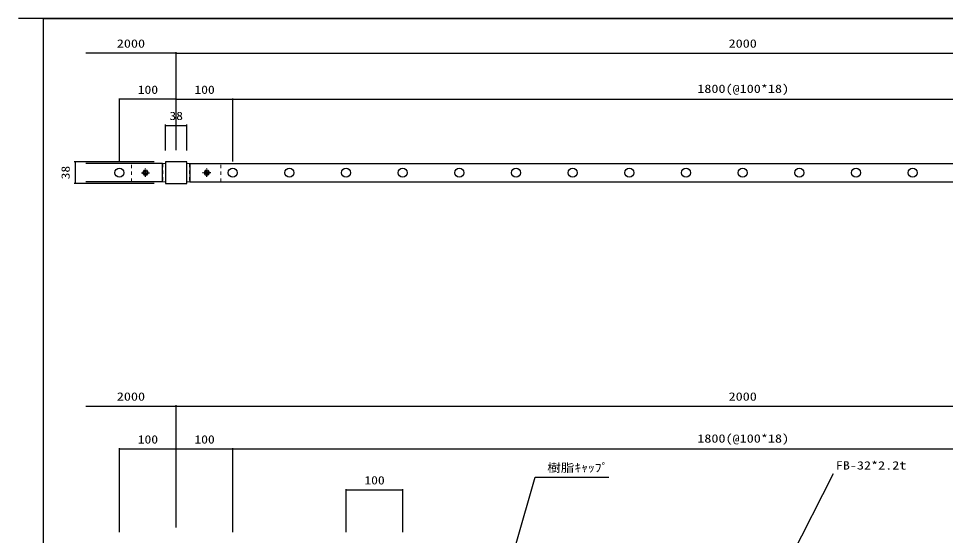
# Model space of a CAD drawing. Units: millimetres, scale not verified. Extents: x -210 to 199, y -148 to 137.
# Drawn here: x -209.9 to -5.4, y 23 to 137 of the extents above; entities that cross this region are included whole.
import ezdxf
from ezdxf.enums import TextEntityAlignment as Align

# ---------------------------------------------------------------- set-up
doc = ezdxf.new("R2010")
doc.units = ezdxf.units.MM
doc.linetypes.add('CHAIN', pattern=[18.5, 12, -1.5, 3.5, -1.5])
doc.linetypes.add('DASHED_SPACED', pattern=[12, 6, -6])
for name, color, linetype, lineweight in [('0-0', 6, 'Continuous', 25), ('0-1_0', 6, 'Continuous', 25), ('0-2_DIM1', 3, 'Continuous', 25), ('0-3_横桟', 2, 'Continuous', 25), ('0-4_文字', 7, 'Continuous', 25), ('0-5_補助', 5, 'Continuous', 25), ('0-6_ｾﾝﾀｰ', 1, 'CHAIN', 25), ('0-7_縦格子', 6, 'Continuous', 25), ('0-8_支柱', 60, 'Continuous', 25), ('0-A_下地', 30, 'Continuous', 9)]:
    doc.layers.add(name, color=color, linetype=linetype, lineweight=lineweight)
doc.styles.add('ＭＳ ゴシック', font='')
doc.styles.get('ＭＳ ゴシック').set_extended_font_data('MS Gothic')

# ---------------------------------------------------------------- blocks, each defined once
blk = doc.blocks.new('A$C54DE35E0')
at = {"layer": '0-1_0'}
blk.add_line((0, 0), (556.725, 0), dxfattribs=at)
blk.add_lwpolyline([(556.725, -399), (0, -399), (0, 0)], dxfattribs=at)
blk = doc.blocks.new('filled_dot')
at = {"color": 0, "linetype": 'Continuous', "lineweight": -2, "const_width": 1.25}
blk.add_lwpolyline([(-0.625, 0, 1), (0.625, 0, 1)], format="xyb", close=True, dxfattribs=at)
blk = doc.blocks.new('filled_arrow')
at = {"color": 0, "linetype": 'Continuous', "lineweight": -2}
blk.add_solid([(7.5, 1.25), (0, 0), (7.5, -1.25)], dxfattribs=at)
blk = doc.blocks.new('DIMENSION_005_')
at = {"layer": '0-4_文字'}
blk.add_line((33410.532, -63190.38), (33535.532, -62944.921), dxfattribs=at)
at = {"layer": '0-4_文字', "xscale": 0.267, "yscale": 0.267, "rotation": 243}
blk.add_blockref('filled_arrow', (33410.532, -63190.38), dxfattribs=at)
blk = doc.blocks.new('DIMENSION_006_')
at = {"layer": '0-4_文字'}
blk.add_lwpolyline([(32974.965, -63068.38), (33008.965, -62951.778), (33024.965, -62951.778), (33138.696, -62951.778)], dxfattribs=at)
at = {"layer": '0-4_文字', "xscale": 0.267, "yscale": 0.267, "rotation": 253.7}
blk.add_blockref('filled_arrow', (32974.965, -63068.38), dxfattribs=at)
at = {"layer": '0-4_文字', "style": 'ＭＳ ゴシック', "width": 1.2}
blk.add_text('樹脂ｷｬｯﾌﾟ', height=14.66, dxfattribs=at).set_placement((33029.965, -62946.778), align=Align.BOTTOM_LEFT)
blk = doc.blocks.new('Viewport_NO.1')
at = {"layer": '0-2_DIM1'}
for p, q in [((32374.965, -62203.533), (32215.415, -62203.533)), ((32374.965, -62374.637), (32374.965, -62202.283)), ((32374.965, -62374.637), (32374.965, -62202.283)), ((32374.965, -62203.533), (34374.965, -62203.533)), ((32274.965, -62394.637), (32274.965, -62283.727)), ((32374.965, -62284.977), (32274.965, -62284.977)), ((32374.965, -62374.637), (32374.965, -62283.727)), ((32374.965, -62374.637), (32374.965, -62283.727)), ((32374.965, -62284.977), (32474.965, -62284.977)), ((32474.965, -62394.637), (32474.965, -62283.727)), ((32474.965, -62394.637), (32474.965, -62283.727)), ((32474.965, -62284.977), (34274.965, -62284.977)), ((32355.965, -62375.637), (32355.965, -62329.895)), ((32355.965, -62331.145), (32393.965, -62331.145)), ((32393.965, -62375.637), (32393.965, -62329.895)), ((32335.965, -62395.637), (32195.285, -62395.637)), ((32196.535, -62395.637), (32196.535, -62433.637)), ((32335.965, -62433.637), (32195.285, -62433.637)), ((32215.415, -62826.119), (32374.965, -62826.119)), ((32374.965, -63040.38), (32374.965, -62824.869)), ((32374.965, -63040.38), (32374.965, -62824.869)), ((32374.965, -62826.119), (34374.965, -62826.119)), ((32274.965, -63048.38), (32274.965, -62900.493)), ((32274.965, -62901.743), (32374.965, -62901.743)), ((32374.965, -63040.38), (32374.965, -62900.493)), ((32374.965, -63040.38), (32374.965, -62900.493)), ((32374.965, -62901.743), (32474.965, -62901.743)), ((32474.965, -63048.38), (32474.965, -62900.493)), ((32474.965, -63048.38), (32474.965, -62900.493)), ((32474.965, -62901.743), (34274.965, -62901.743)), ((32674.965, -63048.38), (32674.965, -62972.553)), ((32674.965, -62973.803), (32774.965, -62973.803)), ((32774.965, -63048.38), (32774.965, -62972.553))]:
    blk.add_line(p, q, dxfattribs=at)
at = {"layer": '0-3_横桟'}
for p, q in [((32398.965, -62398.637), (34350.965, -62398.637)), ((32398.965, -62398.637), (32398.965, -62430.637)), ((32350.965, -62430.637), (32215.415, -62430.637)), ((32398.965, -62430.637), (34350.965, -62430.637))]:
    blk.add_line(p, q, dxfattribs=at)
blk.add_lwpolyline([(32350.965, -62430.637), (32350.965, -62398.637), (32215.415, -62398.637)], dxfattribs=at)
at = {"layer": '0-5_補助'}
blk.add_line((35368.861, -62142.773), (32096.861, -62142.773), dxfattribs=at)
at = {"layer": '0-6_ｾﾝﾀｰ'}
for p, q in [((32320.965, -62421.787), (32320.965, -62407.487)), ((32428.965, -62421.787), (32428.965, -62407.487)), ((32313.815, -62414.637), (32328.115, -62414.637)), ((32436.115, -62414.637), (32421.815, -62414.637))]:
    blk.add_line(p, q, dxfattribs=at)
at = {"layer": '0-7_縦格子'}
for centre in [(32274.965, -62414.637), (32474.965, -62414.637), (32574.965, -62414.637), (32674.965, -62414.637), (32774.965, -62414.637), (32874.965, -62414.637), (32974.965, -62414.637), (33074.965, -62414.637), (33174.965, -62414.637), (33274.965, -62414.637), (33374.965, -62414.637), (33474.965, -62414.637), (33574.965, -62414.637), (33674.965, -62414.637)]:
    blk.add_circle(centre, 7.95, dxfattribs=at)
at = {"layer": '0-8_支柱'}
blk.add_lwpolyline([(32355.965, -62433.637), (32393.965, -62433.637), (32393.965, -62395.637), (32355.965, -62395.637)], close=True, dxfattribs=at)
at = {"layer": '0-A_下地', "linetype": 'DASHED_SPACED'}
for p, q in [((32295.965, -62430.637), (32295.965, -62398.637)), ((32355.965, -62398.637), (32295.965, -62398.637)), ((32351.465, -62398.637), (32351.465, -62430.637)), ((32355.965, -62398.637), (32355.965, -62430.637)), ((32393.965, -62398.637), (32453.965, -62398.637)), ((32393.965, -62398.637), (32393.965, -62430.637)), ((32398.465, -62398.637), (32398.465, -62430.637)), ((32453.965, -62430.637), (32453.965, -62398.637)), ((32355.965, -62430.637), (32295.965, -62430.637)), ((32393.965, -62430.637), (32453.965, -62430.637))]:
    blk.add_line(p, q, dxfattribs=at)
at = {"layer": '0-A_下地'}
for p, q in [((32315.752, -62414.637), (32318.358, -62410.123)), ((32318.358, -62410.123), (32323.571, -62410.123)), ((32323.571, -62410.123), (32326.177, -62414.637)), ((32423.752, -62414.637), (32426.358, -62410.123)), ((32426.358, -62410.123), (32431.571, -62410.123)), ((32431.571, -62410.123), (32434.177, -62414.637)), ((32318.358, -62419.151), (32315.752, -62414.637)), ((32323.571, -62419.151), (32318.358, -62419.151)), ((32326.177, -62414.637), (32323.571, -62419.151)), ((32426.358, -62419.151), (32423.752, -62414.637)), ((32431.571, -62419.151), (32426.358, -62419.151)), ((32434.177, -62414.637), (32431.571, -62419.151))]:
    blk.add_line(p, q, dxfattribs=at)
for centre, radius in [((32320.965, -62414.637), 4.514), ((32320.965, -62414.637), 3), ((32428.965, -62414.637), 4.514), ((32428.965, -62414.637), 3)]:
    blk.add_circle(centre, radius, dxfattribs=at)
at = {"layer": '0-0', "xscale": 5.715959, "yscale": 5.715959}
blk.add_blockref('A$C54DE35E0', (32140.978, -62142.773), dxfattribs=at)
at = {"layer": '0-2_DIM1'}
for name, p, xscale, yscale, rotation in [('filled_arrow', (32215.415, -62203.533), 0.133, 0.133, 180), ('filled_dot', (32374.965, -62203.533), 0.4, 0.4, 180), ('filled_dot', (32274.965, -62284.977), 0.4, 0.4, 180), ('filled_dot', (32374.965, -62284.977), 0.4, 0.4, 180), ('filled_dot', (32474.965, -62284.977), 0.4, 0.4, 180), ('filled_dot', (32355.965, -62331.145), 0.4, 0.4, 180), ('filled_dot', (32196.535, -62395.637), 0.4, 0.4, 90), ('filled_dot', (32196.535, -62433.637), 0.4, 0.4, 270), ('filled_arrow', (32215.415, -62826.119), 0.133, 0.133, 180), ('filled_dot', (32374.965, -62826.119), 0.4, 0.4, 180), ('filled_dot', (32274.965, -62901.743), 0.4, 0.4, 180), ('filled_dot', (32374.965, -62901.743), 0.4, 0.4, 180), ('filled_dot', (32474.965, -62901.743), 0.4, 0.4, 180), ('filled_dot', (32674.965, -62973.803), 0.4, 0.4, 180)]:
    blk.add_blockref(name, p, dxfattribs=dict(at, xscale=xscale, yscale=yscale, rotation=rotation))
at = {"layer": '0-2_DIM1', "xscale": 0.4, "yscale": 0.4}
for p in [(32374.965, -62203.533), (32374.965, -62284.977), (32474.965, -62284.977), (32393.965, -62331.145), (32374.965, -62826.119), (32374.965, -62901.743), (32474.965, -62901.743), (32774.965, -62973.803)]:
    blk.add_blockref('filled_dot', p, dxfattribs=at)
at = {"layer": '0-4_文字'}
for name in ['DIMENSION_006_', 'DIMENSION_005_']:
    blk.add_blockref(name, (0, 0), dxfattribs=at)
at = {"layer": '0-2_DIM1', "style": 'ＭＳ ゴシック'}
for s, width, p in [('2000', 1.25, (32270.316, -62198.533)), ('2000', 1.25, (33350.091, -62198.533)), ('100', 1.2, (32307.249, -62279.977)), ('100', 1.2, (32407.249, -62279.977)), ('1800(@100*18)', 1.25, (33294.812, -62278.302)), ('38', 1.2, (32363.188, -62326.145)), ('2000', 1.25, (32270.316, -62821.119)), ('2000', 1.25, (33350.091, -62821.119)), ('100', 1.2, (32307.249, -62896.743)), ('100', 1.2, (32407.249, -62896.743)), ('1800(@100*18)', 1.25, (33294.812, -62895.068)), ('100', 1.2, (32707.249, -62968.803))]:
    blk.add_text(s, height=14.66, dxfattribs=dict(at, width=width)).set_placement(p, align=Align.BOTTOM_LEFT)
at = {"layer": '0-2_DIM1', "style": 'ＭＳ ゴシック', "width": 1.2}
blk.add_text('38', height=14.66, rotation=90, dxfattribs=at).set_placement((32191.535, -62426.414), align=Align.BOTTOM_LEFT)
at = {"layer": '0-4_文字', "style": 'ＭＳ ゴシック', "width": 1.25}
blk.add_text('FB-32*2.2t', height=14.66, dxfattribs=at).set_placement((33539.213, -62942.587), align=Align.BOTTOM_LEFT)

msp = doc.modelspace()

# ---------------------------------------------------------------- block references
at = {"layer": '0-0', "xscale": 0.125, "yscale": 0.125}
msp.add_blockref('Viewport_NO.1', (-4221.973, 7904.846), dxfattribs=at)

doc.saveas('drawing.dxf')
